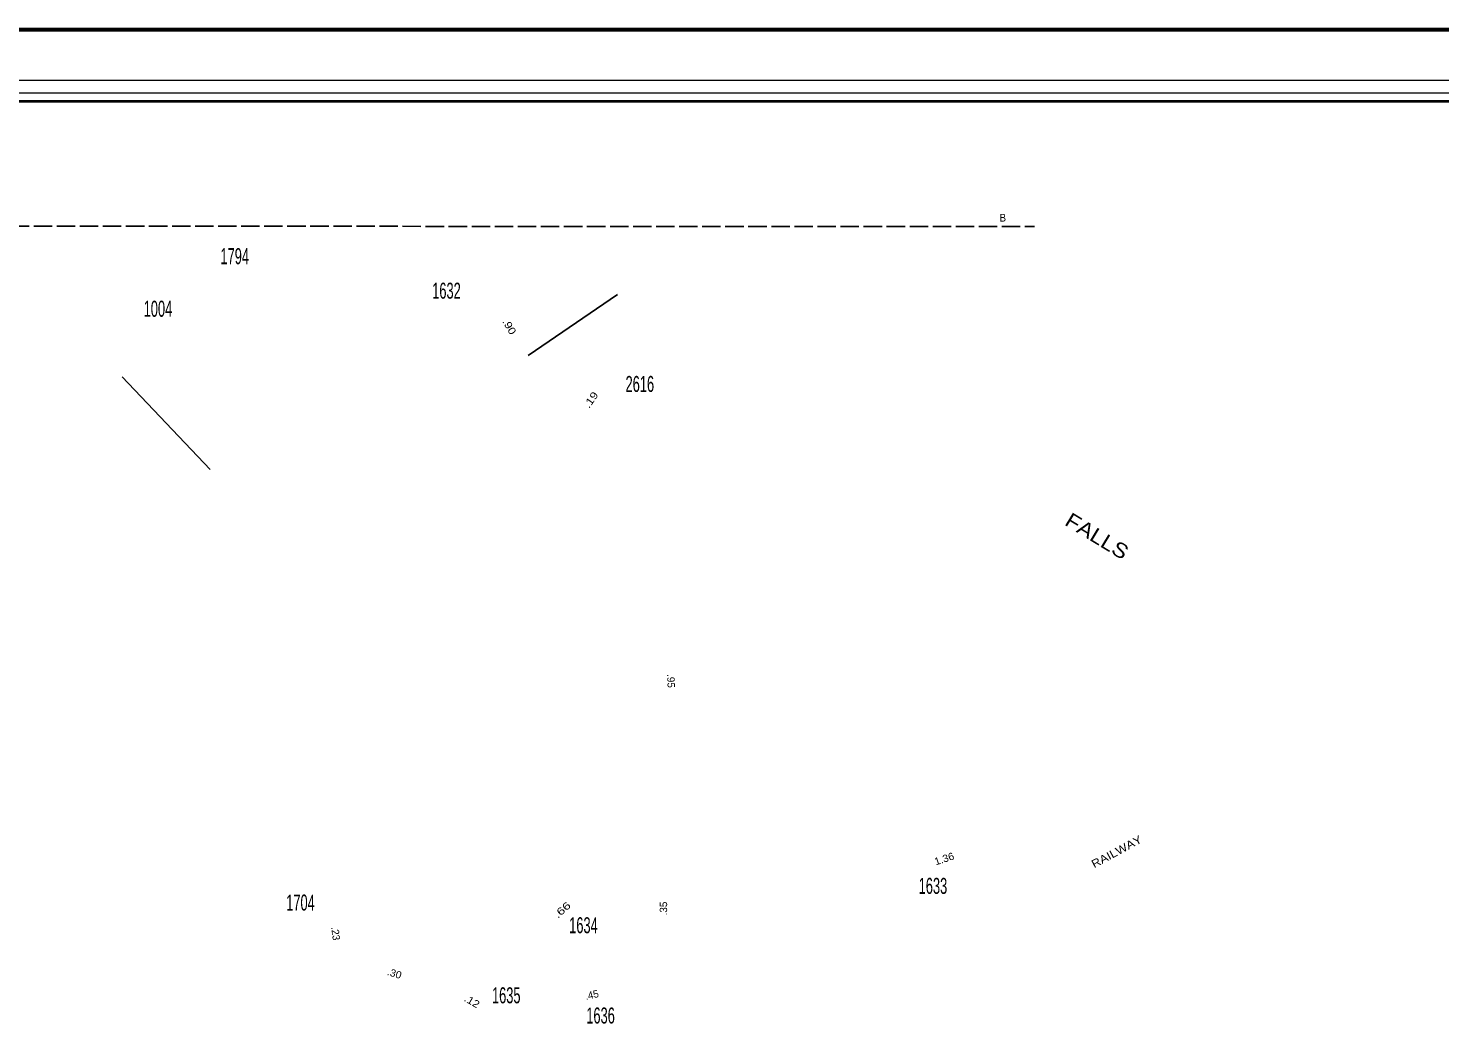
# Model space of a CAD drawing. Extents: x 557468 to 671249, y 227482 to 476869.
# Drawn here: x 617862 to 639906, y 397495 to 413227 of the extents above; entities that cross this region are included whole.
import ezdxf
from ezdxf.enums import TextEntityAlignment as Align

# ---------------------------------------------------------------- set-up
doc = ezdxf.new("R2010")
doc.units = 0
doc.header["$LTSCALE"] = 48
doc.linetypes.add('LONG_DASHED', pattern=[7.5, 6, -1.5])
for name, color, linetype, lineweight in [('1', 7, 'Continuous', 25), ('20', 7, 'Continuous', 40), ('23', 7, 'Continuous', 25), ('25', 7, 'LONG_DASHED', 25), ('31', 7, 'Continuous', 25), ('40', 7, 'Continuous', 40)]:
    doc.layers.add(name, color=color, linetype=linetype, lineweight=lineweight)
for name, color, linetype in [('47', 7, 'Continuous'), ('57', 7, 'Continuous'), ('7', 7, 'Continuous')]:
    doc.layers.add(name, color=color, linetype=linetype)

msp = doc.modelspace()

# ---------------------------------------------------------------- linework, layer by layer
at = {"layer": '1', "lineweight": 13}
msp.add_lwpolyline([(655673.24, 356829.97), (559042.6, 356829.97), (559042.6, 413227.02), (655673.24, 413227.02)], close=True, dxfattribs=at)
at = {"layer": '20'}
for points in [[(559074.74, 413194.88), (655635.38, 413194.88), (655635.38, 356867.84), (559074.74, 356867.84)], [(562262.59, 412085.91), (654709.88, 412085.91), (654709.88, 357959.55), (562262.59, 357959.55)]]:
    msp.add_lwpolyline(points, close=True, dxfattribs=at)
at = {"layer": '20', "lineweight": 13}
msp.add_lwpolyline([(561953.4, 412411.38), (561953.4, 357650.27), (562131.96, 357828.94), (562131.96, 412216.55), (654840.48, 412216.55), (654840.48, 357828.94), (562131.96, 357828.94), (561953.4, 357650.27), (655019.06, 357650.27), (655019.06, 412411.38)], close=True, dxfattribs=at)
at = {"layer": '25'}
msp.add_line((571867.55, 410135.77), (633577.38, 410133.56), dxfattribs=at)
at = {"layer": '31'}
for p, q in [((625669.47, 408116.64), (627064.38, 409071.98)), ((619330.44, 407782.25), (620703.87, 406338.06))]:
    msp.add_line(p, q, dxfattribs=at)

# ---------------------------------------------------------------- texts
at = {"layer": '23', "width": 0.6}
for s, p in [('1794', (621087.01, 409543.05)), ('1632', (624394.15, 409003.95)), ('1004', (619887.9, 408722.43)), ('2616', (627413.31, 407547.82)), ('1633', (631990.68, 399710.86)), ('1704', (622114.06, 399449.83)), ('1634', (626533.23, 399096.45)), ('1635', (625327.46, 398002.27)), ('1636', (626800.3, 397686.66))]:
    msp.add_text(s, height=250, dxfattribs=at).set_placement(p, align=Align.CENTER)
at = {"layer": '40'}
for s, rotation, width, p in [('.90', 300.797, 1.2, (625326.82, 408538.21)), ('.19', 55.035, 1.25, (626696.81, 407391.75)), ('1.36', 18.188, 1.05, (632184.73, 400204.77)), ('.66', 41.98, 1.35, (626239.85, 399417.8)), ('.30', 342.938, 1.05, (623564.61, 398413.6)), ('.12', 329.586, 1.15, (624762.95, 397983.18))]:
    msp.add_text(s, height=115, rotation=rotation, dxfattribs=dict(at, width=width)).set_placement(p, align=Align.CENTER)
for s, rotation, p in [('.95', 272.254, (627843.11, 403032.92)), ('.35', 89.944, (627839.45, 399482.18)), ('.23', 277.534, (622606.71, 399084.63)), ('.45', 13.376, (626677.38, 398077.68))]:
    msp.add_text(s, height=115, rotation=rotation, dxfattribs=at).set_placement(p, align=Align.CENTER)
at = {"layer": '47', "width": 1.15}
msp.add_text('RAILWAY', height=125, rotation=28.399, dxfattribs=at).set_placement((634889.55, 400315.66), align=Align.CENTER)
at = {"layer": '57', "width": 1.15}
msp.add_text('FALLS', height=230, rotation=328.737, dxfattribs=at).set_placement((634493.96, 405199.48), align=Align.CENTER)
at = {"layer": '7', "width": 0.95}
msp.add_text('B', height=120, dxfattribs=at).set_placement((633081.9, 410208.28), align=Align.CENTER)

doc.saveas('drawing.dxf')
